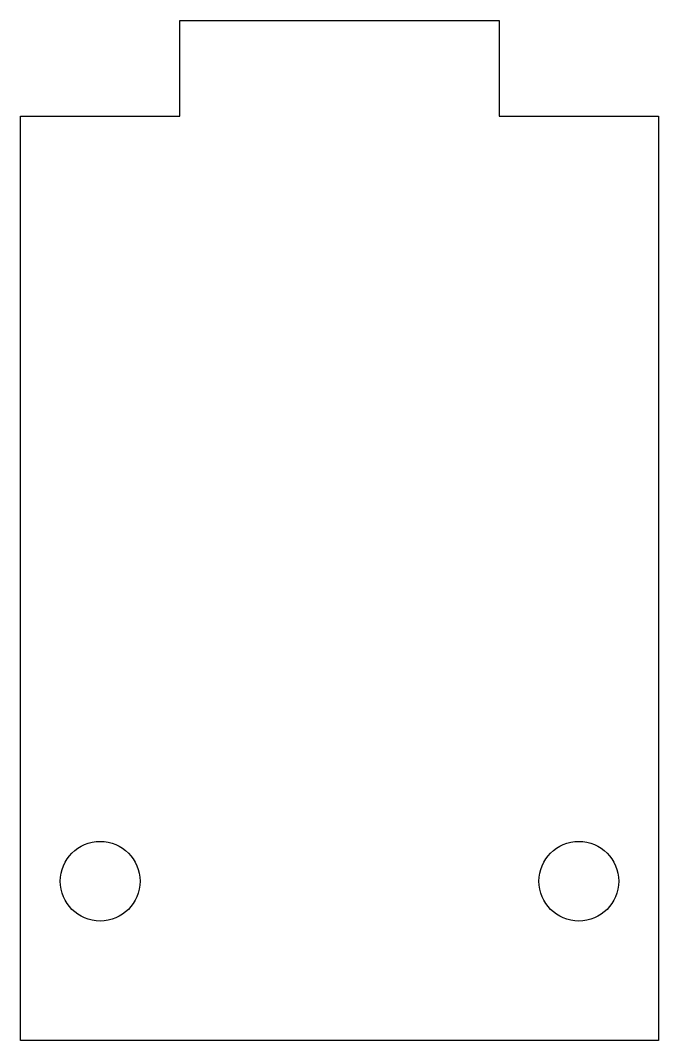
# Model space of a CAD drawing. Header units: millimetres. Extents: x 85 to 105, y -219 to -187.
import ezdxf

# ---------------------------------------------------------------- set-up
doc = ezdxf.new("R2010")
doc.units = ezdxf.units.MM
doc.layers.add('Shape2DView005', color=7, linetype='CONTINUOUS')

msp = doc.modelspace()

# ---------------------------------------------------------------- linework, layer by layer
at = {"layer": 'Shape2DView005'}
for p, q in [((90, -190), (90, -187)), ((90, -187), (100, -187)), ((100, -187), (100, -190)), ((85, -190), (90, -190)), ((85, -219), (85, -190)), ((100, -190), (105, -190)), ((105, -190), (105, -219)), ((105, -219), (85, -219))]:
    msp.add_line(p, q, dxfattribs=at)
for centre in [(87.5, -214), (102.5, -214)]:
    msp.add_circle(centre, 1.25, dxfattribs=at)

doc.saveas('drawing.dxf')
